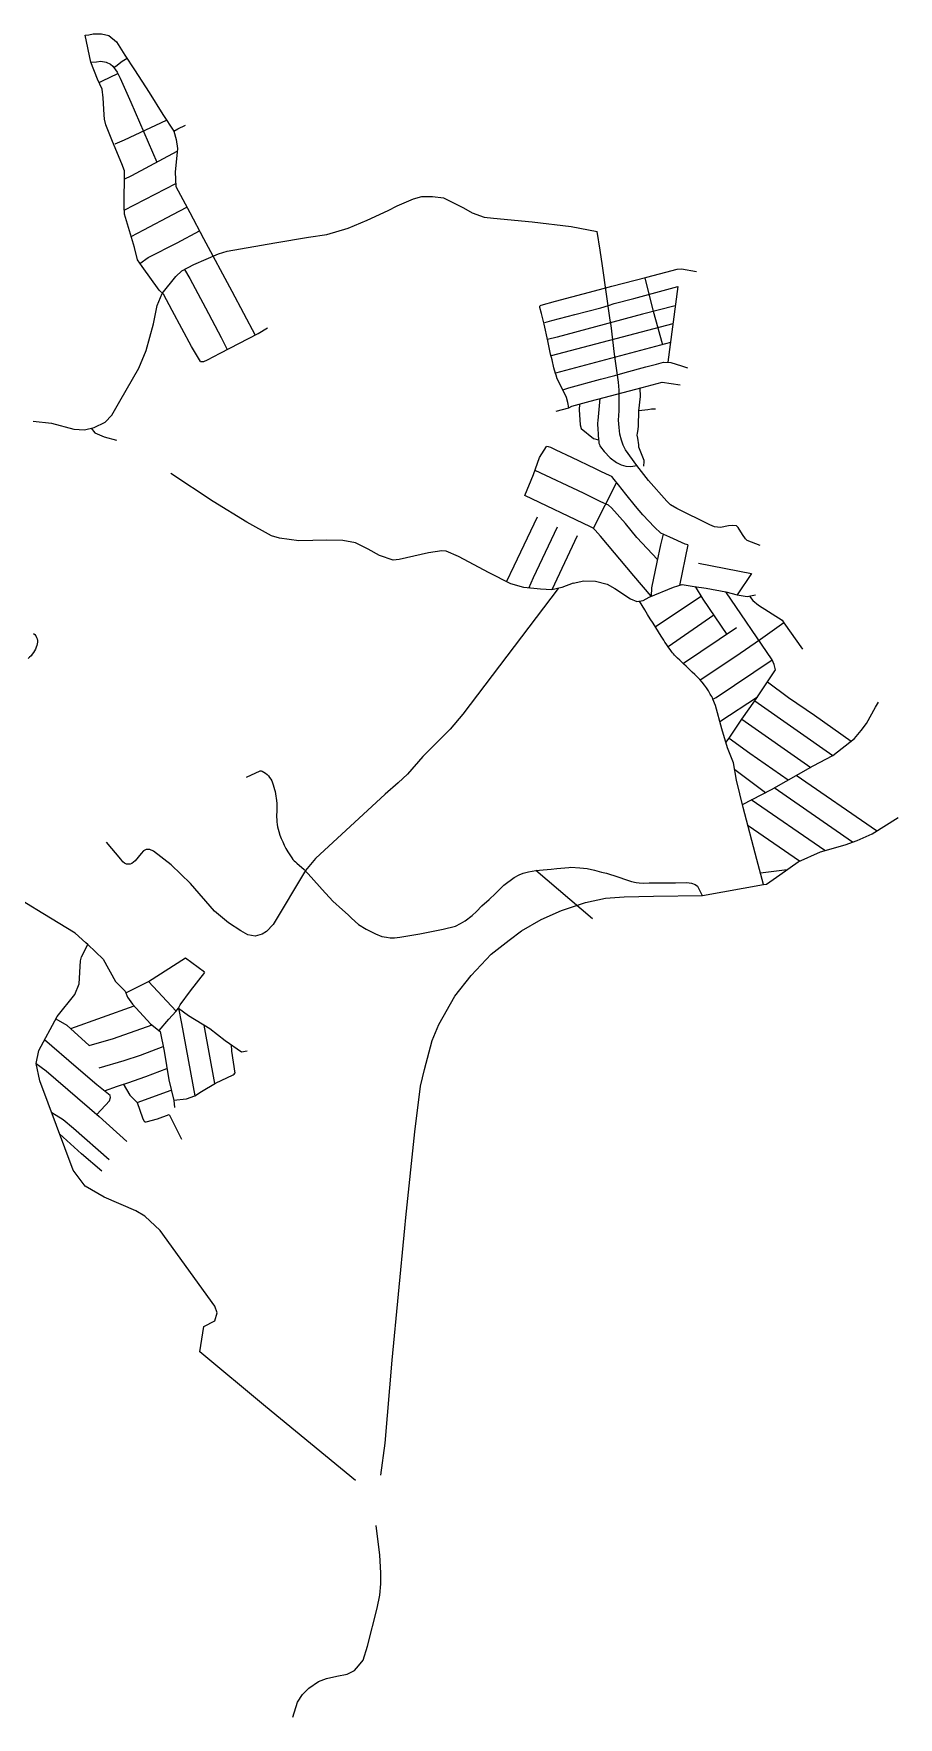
# Model space of a CAD drawing. Header units: metres. Extents: x 332831 to 339454, y 7370889 to 7374587.
# Drawn here: x 337554 to 339454, y 7370889 to 7374587 of the extents above; entities that cross this region are included whole.
import ezdxf

# ---------------------------------------------------------------- set-up
doc = ezdxf.new("R2010")
doc.units = ezdxf.units.M
for name, color, linetype, true_color in [('AVENIDA PÉROLA NEGRA - 09_12_20 - DJI_0030', 3, 'Continuous', 0x00ff00), ('ESTRADA DA CAMA PATENTE - 13_12_20 -  PASTA ETAPA 01 - DJI_0018', 1, 'Continuous', 0xff0000), ('ESTRADA DOS ALVARENGAS - 13_12_20 - PASTA ETAPA 01 - DJI_0022 - DJI_0023 - DJI_0024 - DJI_0025', 100, 'Continuous', 0x00ff3f), ('MCT - AVENIDA DOMINGOS POTOMATI', 5, 'Continuous', 0x0000ff), ('MCT - ESTRADA ASSUMPTA SABATINI ROSSI', 2, 'Continuous', 0xffff00), ('MCT - ESTRADA DOS CASA', 18, 'Continuous', 0x000000), ('MCT - ESTRADA GALVÃO BUENO', 4, 'Continuous', 0x00ffff), ('MCT - ESTRADA LUIZ MARSON', 1, 'Continuous', 0xff0000), ('MCT - RUA DOS IMIGRANTES', 18, 'Continuous', 0x000000), ('MCT - RUA EXPRESSA', 18, 'Continuous', 0x000000), ('MCT - RUA FRENK PERKINS', 6, 'Continuous', 0xff00ff), ('MCT - RUA NOVA PATENTE', 8, 'Continuous', 0x808080), ('MCT - RUA NOVA PETRÓPOLIS', 2, 'Continuous', 0xffff00), ('MCT - RUA THELMA', 18, 'Continuous', 0x000000), ('MCT - TRAVESSA DOM HÉLDER', 18, 'Continuous', 0x000000), ('MCT - VIELA 05', 18, 'Continuous', 0x000000), ('MCT - VIELA 06', 18, 'Continuous', 0x000000), ('MCT - VIELA 09', 18, 'Continuous', 0x000000), ('PASSAGEM AFONSO DE ALBUQUERQUE - 12_12_20 - PASTA ETAPA 02 - DJI_0011', 18, 'Continuous', 0x000000), ('PASSAGEM BENEZINHO - 12_12_20 - PASTA ETAPA 02 - DJI_0002', 18, 'Continuous', 0x000000), ('PASSAGEM SANTOS DIAS DA SILVA - 09_12_20 - DJI_0042', 18, 'Continuous', 0x000000), ('RUA 2 DE JULHO - 12_12_20 - ETAPA 02 - DJI_0026', 4, 'Continuous', 0x00ffff), ('RUA 27 DE AGOSTO -  12_12_20 - PASTA ETAPA 02 - DJI_0004', 18, 'Continuous', 0x000000), ('RUA ALEXANDRITA - 09_12_20 - DJI_0027', 18, 'Continuous', 0x000000), ('RUA ALVARENGA PEIXOTO - 12_12_20 - PASTA ETAPA 02 - DJI_0018', 18, 'Continuous', 0x000000), ('RUA AMAZONITA -09_12_20 - DJI_0018', 18, 'Continuous', 0x000000), ('RUA ANTULIA - 09_12_20 - DJI_0022', 18, 'Continuous', 0x000000), ('RUA BASAMITA - 09_12_20 - DJI_0037', 18, 'Continuous', 0x000000), ('RUA BENEDITO SERAFIM BUENO - 12_12_20 - PASTA ETAPA 01 - DJI_0055', 18, 'Continuous', 0x000000), ('RUA BORTOLITO - 09_12_20 - DJI_0024', 3, 'Continuous', 0x00ff00), ('RUA CRISTALINA - 09_12_20 - DJI_0034', 18, 'Continuous', 0x000000), ('RUA DOS GRAMADOS - 12_12_20 - PASTA ETAPA 02 - DJI_0028', 5, 'Continuous', 0x0000ff), ('RUA EUGÊNIO KUPPER - 12_!2_20  - PASTA ETAPA 02 - DJI_0017', 1, 'Continuous', 0xff0000), ('RUA FIORENTINA - 12_!2_20  - PASTA ETAPA 02 - DJI_0014', 18, 'Continuous', 0x000000), ('RUA FIRENZE - 12_12_20 - PASTA ETAPA 02 - DJI_0013', 18, 'Continuous', 0x000000), ('RUA FREI TITO DE ALENCAR LIMA - 09_12_20 - DJI_0049', 18, 'Continuous', 0x000000), ('RUA GÊNOVA - 12_12_20 - PASTA ETAPA 02 - DJI_0010', 18, 'Continuous', 0x000000), ('RUA HUMBERTO DOTTO - 12_12_20  - PASTA ETAPA 01 - DJI_0053', 18, 'Continuous', 0x000000), ('RUA IÊDA LUIZA DE SOUZA - 09_12_20 - DJI_0043', 18, 'Continuous', 0x000000), ('RUA JASPE - 09_12_20 - DJI_0025', 18, 'Continuous', 0x000000), ('RUA JOSÉ JORGE LOPES - 12_12_20 - PASTA ETAPA 02 - DJI_0024', 2, 'Continuous', 0xffff00), ('RUA JOSÉ OLIVEIRA FILHO - 12_12_20 - PASTA ETAPA 02 - DJI_0025', 3, 'Continuous', 0x00ff00), ('RUA JOÃO BRUNI - 12_12_20 - PASTA ETAPA 01 - DJI_0057', 18, 'Continuous', 0x000000), ('RUA LEONÍLIO PEREIRA DE SOUZA - 13_12_20 - PASTA ETAPA 01 - DJI_0001', 3, 'Continuous', 0x00ff00), ('RUA MALAQUITA - 09_12_20 - DJI_0036', 18, 'Continuous', 0x000000), ('RUA MANOEL NUNES DA SILVA - 12_12_20 - PASTA ETAPA 02 - DJI_0030', 6, 'Continuous', 0xff00ff), ('RUA MARIANA BENVINDA DA COSTA - 12_12_20 - PASTA ETAPA 02 - DJI_0015', 5, 'Continuous', 0x0000ff), ('RUA MILÃO - 12_12_20 - PASTA ETAPA 02 - DJI_0009', 18, 'Continuous', 0x000000), ('RUA MODESTO SALERA - 12_12_20 - PASTA ETAPA 01 - DJI_0054', 18, 'Continuous', 0x000000), ('RUA NEUCI LOPES DE FREITAS - 09_12_20 - DJI_0044', 18, 'Continuous', 0x000000), ('RUA NOEMIA DE ALMEIDA KUPPER - 12_12_20 - PASTA ETAPA 02 - DJI_0016', 2, 'Continuous', 0xffff00), ('RUA NOVA ALIANÇA - 13_12_20 - PASTA ETAPA 01 - DJI_0014 - DJI_0015', 4, 'Continuous', 0x00ffff), ('RUA NOVA ERA - 13_12_20 - PASTA ETAPA 01 - DJI_0013', 1, 'Continuous', 0xff0000), ('RUA NOVA ESPERANÇA (JD. NOVO HORIZONTE) - 10_12_20 - PASTA ETAPA 04 - DJI_0044', 4, 'Continuous', 0x00ffff), ('RUA NOVA SÃO BENTO - 13_12_20 - PASTA ETAPA 01 - DJI_0012', 4, 'Continuous', 0x00ffff), ('RUA NOVA TERRA - 13_12_20 - PASTA ETAPA 01 - DJI_0017', 5, 'Continuous', 0x0000ff), ('RUA NOVA VENTURA - 13_12_20 - PASTA ETAPA 01 - DJI_0011', 6, 'Continuous', 0xff00ff), ('RUA NOVA VIDA - 13_12_20 - PASTA ETAPA 01 - DJI_0008', 5, 'Continuous', 0x0000ff), ('RUA NÁPOLES - 12_12_20 - PASTA ETAPA 02 - DJI_0007', 18, 'Continuous', 0x000000), ('RUA OBSIDIANA - 09_12_20 - DJI_0038', 18, 'Continuous', 0x000000), ('RUA OLHO DE TIGRE - 09_12_20 - DJI_0023', 18, 'Continuous', 0x000000), ('RUA OPALA - 09_12_20 - DJI_0021', 18, 'Continuous', 0x000000), ('RUA OURO BRANCO - 09_12_20 - DJI_0016', 18, 'Continuous', 0x000000), ('RUA PARAGUAÇU - 12_12_20 - PASTA ETAPA 01 - DJI_0051 - DJI_0052', 18, 'Continuous', 0x000000), ('RUA PASQUALE SCARANO - 12_12_20 - PASTA ETAPA 01 - DJI_0056', 18, 'Continuous', 0x000000), ('RUA PORTO FELIZ - 12_12_20 - PASTA ETAPA 02 - DJI_0029', 4, 'Continuous', 0x00ffff), ('RUA PORTO VELHO - 13_12_20 - PASTA ETAPA 01 - DJI_0005', 8, 'Continuous', 0x808080), ('RUA POUSO ALEGRE - 13_12_20 - PASTA ETAPA 01 - DJI_0002', 6, 'Continuous', 0xff00ff), ('RUA PÉROLA - 09_12_20 - DJI_0033', 18, 'Continuous', 0x000000), ('RUA QUARTZO - 09_12_20 - DJI_0017', 18, 'Continuous', 0x000000), ('RUA ROCHEDO -  09_12_20 - DJI_0026', 18, 'Continuous', 0x000000), ('RUA SAMUEL PEREIRA DOS SANTOS - 09_12_20 - DJI_0046', 18, 'Continuous', 0x000000), ('RUA SENADOR FIRMINO - 13_12_20 - PASTA ETAPA 01 - DJI_0004', 1, 'Continuous', 0xff0000), ('RUA SODALITA - 09_12_20 - DJI_0029', 18, 'Continuous', 0x000000), ('RUA TALISMÃ - 09_12_20 - DJI_0035', 18, 'Continuous', 0x000000), ('RUA TURIN - 12_12_20 - PASTA ETAPA 02 - DJI_0008', 18, 'Continuous', 0x000000), ('RUA TURMALINA - 09_12_20 - DJI_0028', 18, 'Continuous', 0x000000), ('RUA UNIÃO DAS VILAS - 09_12_20 - DJI_0047', 18, 'Continuous', 0x000000), ('RUA VICTOR MAIER - 12_12_20 - PASTA ETAPA 02 - DJI_0021', 4, 'Continuous', 0x00ffff), ('RUA WILSON DE SOUZA PINHEIRO - 12_12_20 - PASTA ETAPA 02 - DJI_0003', 18, 'Continuous', 0x000000), ('RUA ÁGUAS MARINHAS - 09_12_20 - DJI_0019', 18, 'Continuous', 0x000000), ('RUA ÍMOLA - 12_12_20 - PASTA ETAPA 02 - DJI_0006', 18, 'Continuous', 0x000000), ('RUA ÔNIX - 09_12_20 - 09_12_20 - DJI_0031', 18, 'Continuous', 0x000000), ('VETORIZAÇÃO RUA', 20, 'Continuous', 0xff3f00)]:
    doc.layers.add(name, color=color, linetype=linetype, true_color=true_color)
for name, color, linetype, lineweight, true_color in [('MCT - VIELA 07', 18, 'Continuous', 13, 0x000000), ('RUA AÇUCENA - 09_12_20 - DJI_0045', 18, 'Continuous', 13, 0x000000), ('RUA CARLOS CÉSAR DE CARVALHO - 09_12_20 - DJI_0048', 18, 'Continuous', 13, 0x000000), ('RUA EDGARD DE SOUZA - 12_12_20 - PASTA ETAPA 01 - DJI_0059', 18, 'Continuous', 13, 0x000000), ('RUA JOSEFINA FELTRIN - 12_12_20 - PASTA ETAPA 01 - DJI_0058', 18, 'Continuous', 13, 0x000000), ('RUA REINALDO TEIXEIRA - 12_12_20 - PASTA ETAPA 02 - DJI_0001', 18, 'Continuous', 13, 0x000000)]:
    doc.layers.add(name, color=color, linetype=linetype, lineweight=lineweight, true_color=true_color)

msp = doc.modelspace()

# ---------------------------------------------------------------- linework, layer by layer
at = {"layer": 'AVENIDA PÉROLA NEGRA - 09_12_20 - DJI_0030', "color": 3, "linetype": 'Continuous', "true_color": 0x00ff00}
msp.add_lwpolyline([(339075.4, 7373030), (339082.7, 7373039.5), (339110.1, 7373081), (339139, 7373121.2), (339144.7, 7373130.1), (339166.4, 7373163.6), (339184.4, 7373189.4), (339181.6, 7373201.5), (339177, 7373211.5), (339074.8, 7373360.6)], dxfattribs=at)
at = {"layer": 'ESTRADA DA CAMA PATENTE - 13_12_20 -  PASTA ETAPA 01 - DJI_0018', "color": 3, "linetype": 'Continuous', "true_color": 0x00ff00}
msp.add_lwpolyline([(338261.6, 7371408.9), (338063.4, 7371571.2), (337919.1, 7371691.2), (337928.3, 7371747), (337952.3, 7371759.5), (337957.1, 7371777.5), (337952.1, 7371791.9), (337831.8, 7371958.4), (337798.4, 7371989.8), (337778.8, 7372001.6), (337709.2, 7372031.5), (337667.3, 7372055.2), (337640.6, 7372090.4), (337567.9, 7372287), (337559.7, 7372325.1), (337565.4, 7372353.4), (337605.4, 7372428.3), (337644.6, 7372476.3), (337654.3, 7372499.6), (337657.1, 7372550.3), (337659, 7372559.1), (337673, 7372586.6), (337668.9, 7372590.1), (337645, 7372610.9), (337574.1, 7372654.4), (337465.7, 7372720)], dxfattribs=at)
at = {"layer": 'ESTRADA DOS ALVARENGAS - 13_12_20 - PASTA ETAPA 01 - DJI_0022 - DJI_0023 - DJI_0024 - DJI_0025', "color": 3, "linetype": 'Continuous', "true_color": 0x00ff00}
for points in [[(337553.1, 7373736.1), (337593.1, 7373731.2), (337642.6, 7373718), (337665.6, 7373717), (337687.3, 7373722), (337711.3, 7373733.9), (337725.7, 7373749.1), (337743.3, 7373779.6), (337784.9, 7373852.3), (337801, 7373891), (337817.1, 7373949.7), (337825.6, 7373989.7), (337836.5, 7374016.1), (337866.9, 7374053.7), (337879.8, 7374065.9), (337906.2, 7374080), (337960.4, 7374103.5), (337979.4, 7374109), (338084.1, 7374127.8), (338158.4, 7374140.3), (338198.6, 7374146), (338245.3, 7374159.7), (338287.3, 7374177.7), (338333.2, 7374198.6), (338352.8, 7374209.1), (338388.7, 7374224.2), (338406.9, 7374229.6), (338430.9, 7374229.2), (338454.7, 7374226.1), (338498.7, 7374204.1), (338517.7, 7374193.8), (338544, 7374184.1), (338564.8, 7374181.8), (338649.6, 7374173.9), (338735.1, 7374163.3), (338792.5, 7374152.4)], [(337680.7, 7373720.4), (337688.6, 7373710.5), (337709.2, 7373701.5), (337736.5, 7373694.3)]]:
    msp.add_lwpolyline(points, dxfattribs=at)
at = {"layer": 'MCT - AVENIDA DOMINGOS POTOMATI', "color": 3, "linetype": 'Continuous', "true_color": 0x00ff00}
msp.add_lwpolyline([(338317.1, 7371420.6), (338326.3, 7371491.1), (338342, 7371673.5), (338369.6, 7371963.1), (338371.8, 7371986.6), (338392.1, 7372174.5), (338404, 7372275.1), (338412.8, 7372311.4), (338429.6, 7372375.7), (338444.7, 7372410.9), (338479.4, 7372473.1), (338515.3, 7372518.1), (338559.7, 7372564.9), (338599.3, 7372596.1), (338626.4, 7372616.2), (338669.3, 7372641), (338713.9, 7372660.7), (338766.5, 7372678.7), (338810.9, 7372688.2), (338851.8, 7372690.7), (338915.9, 7372692.2), (339023.6, 7372694)], dxfattribs=at)
at = {"layer": 'MCT - ESTRADA ASSUMPTA SABATINI ROSSI', "color": 3, "true_color": 0x00ff00}
for p, q in [((338022, 7372954.1), (338051.5, 7372967.4)), ((338132.3, 7372765.2), (338148.7, 7372751.3)), ((338148.7, 7372751.3), (338163.9, 7372734.1)), ((338609.8, 7372733.1), (338621.3, 7372739.2)), ((338621.3, 7372739.2), (338630.1, 7372742.7)), ((338630.1, 7372742.7), (338641.7, 7372746.1)), ((338641.7, 7372746.1), (338657.3, 7372749.1)), ((338657.3, 7372749.1), (338673.4, 7372750.6)), ((338673.4, 7372750.6), (338674.1, 7372750.3)), ((338674.1, 7372750.3), (338691, 7372752.1)), ((338691, 7372752.1), (338704, 7372753.3)), ((338704, 7372753.3), (338730, 7372755.3)), ((338730, 7372755.3), (338734.7, 7372755.9)), ((338734.7, 7372755.9), (338754.5, 7372754.8)), ((338754.5, 7372754.8), (338770.7, 7372752.9)), ((338770.7, 7372752.9), (338786.9, 7372749.5)), ((338786.9, 7372749.5), (338801.6, 7372745.5)), ((338801.6, 7372745.5), (338812.9, 7372742.7)), ((338812.9, 7372742.7), (338837.5, 7372734.9)), ((338163.9, 7372734.1), (338188, 7372707)), ((338188, 7372707), (338211.9, 7372681.8)), ((338568.7, 7372698.6), (338581, 7372710.1)), ((338581, 7372710.1), (338587.5, 7372716.7)), ((338587.5, 7372716.7), (338609.8, 7372733.1)), ((338837.5, 7372734.9), (338856.8, 7372728.2)), ((338856.8, 7372728.2), (338868, 7372724.9)), ((338868, 7372724.9), (338878.4, 7372722.3)), ((338878.4, 7372722.3), (338884.4, 7372721.6)), ((338884.4, 7372721.6), (338893.4, 7372721.1)), ((338893.4, 7372721.1), (338906.4, 7372721.5)), ((338906.4, 7372721.5), (338926.6, 7372721.5)), ((338926.6, 7372721.5), (338945.8, 7372721.4)), ((338945.8, 7372721.4), (338964.9, 7372721.9)), ((338964.9, 7372721.9), (338989.4, 7372722.3)), ((338989.4, 7372722.3), (338999.7, 7372721)), ((338999.7, 7372721), (339007.8, 7372718.3)), ((339007.8, 7372718.3), (339013, 7372714.3)), ((339013, 7372714.3), (339016.4, 7372706.8)), ((339016.4, 7372706.8), (339022.5, 7372695.6)), ((338211.9, 7372681.8), (338232.8, 7372662.4)), ((338232.8, 7372662.4), (338244.9, 7372651.1)), ((338527.2, 7372658.4), (338539.1, 7372671.1)), ((338539.1, 7372671.1), (338555.1, 7372685.2)), ((338555.1, 7372685.2), (338568.7, 7372698.6)), ((339022.5, 7372695.6), (339023.6, 7372694)), ((338244.9, 7372651.1), (338252.9, 7372643.8)), ((338252.9, 7372643.8), (338267.7, 7372629.9)), ((338267.7, 7372629.9), (338284.8, 7372620.3)), ((338454.3, 7372620.2), (338481.1, 7372626.8)), ((338481.1, 7372626.8), (338492.3, 7372632.3)), ((338492.3, 7372632.3), (338502.5, 7372638.4)), ((338502.5, 7372638.4), (338518, 7372649.8)), ((338518, 7372649.8), (338527.2, 7372658.4)), ((338284.8, 7372620.3), (338305.1, 7372609.4)), ((338305.1, 7372609.4), (338319.2, 7372604.1)), ((338319.2, 7372604.1), (338329.6, 7372602.1)), ((338329.6, 7372602.1), (338337.8, 7372601.2)), ((338337.8, 7372601.2), (338347.4, 7372601.1)), ((338347.4, 7372601.1), (338358.6, 7372602.5)), ((338358.6, 7372602.5), (338402.9, 7372609.8)), ((338402.9, 7372609.8), (338431.9, 7372615.5)), ((338431.9, 7372615.5), (338454.3, 7372620.2))]:
    msp.add_line(p, q, dxfattribs=at)
at = {"layer": 'MCT - ESTRADA ASSUMPTA SABATINI ROSSI', "color": 3, "true_color": 0x00ff00, "extrusion": (0, 0, -1)}
for centre, radius, start, end in [((-338053.6, 7372962.3), 5.54, 67.2606, 117.7166), ((-338033.9, 7372924.7), 48.1, 117.7166, 159.5057), ((-337934.9, 7372887.7), 153.7, 159.5057, 174.5325), ((-337934.9, 7372887.7), 153.7, 174.5325, 183.9974)]:
    msp.add_arc(centre, radius, start, end, dxfattribs=at)
at = {"layer": 'MCT - ESTRADA ASSUMPTA SABATINI ROSSI', "color": 3, "true_color": 0x00ff00}
for centre, radius, start, end in [((338208.2, 7372868.6), 120.3, 176.0026, 196.5032), ((338278.1, 7372889.3), 193.1, 196.5032, 215.7898), ((338164.6, 7372807.5), 53.2, 215.7898, 232.6771)]:
    msp.add_arc(centre, radius, start, end, dxfattribs=at)
at = {"layer": 'MCT - ESTRADA DOS CASA', "color": 3, "linetype": 'Continuous', "true_color": 0x00ff00}
msp.add_lwpolyline([(338739.6, 7373379.8), (338763.4, 7373384.8), (338788.4, 7373384.4), (338814.4, 7373378), (338831.5, 7373368.6), (338865.5, 7373345.7), (338879.4, 7373339.4), (338893.6, 7373341.9), (338906.5, 7373349.6), (338960.5, 7373370.9), (338978.9, 7373376.7), (339005.6, 7373372.7), (339031.6, 7373369.3), (339074.8, 7373360.6), (339100.3, 7373354.7), (339122.2, 7373350.8), (339140, 7373354.6)], dxfattribs=at)
at = {"layer": 'MCT - ESTRADA GALVÃO BUENO', "color": 3, "linetype": 'Continuous', "true_color": 0x00ff00}
msp.add_lwpolyline([(338123.9, 7370888.7), (338133.9, 7370921.7), (338144.8, 7370938.7), (338158.5, 7370953), (338180.4, 7370967.2), (338197.5, 7370974.3), (338220.7, 7370978.8), (338243.2, 7370983.7), (338258.9, 7370991.6), (338268, 7371001.8), (338278, 7371014.3), (338287.5, 7371045.3), (338308.9, 7371128.1), (338314.8, 7371157.3), (338316.7, 7371181.7), (338317.1, 7371205.7), (338314.8, 7371244.8), (338306.9, 7371310.3)], dxfattribs=at)
at = {"layer": 'MCT - ESTRADA LUIZ MARSON', "color": 3, "linetype": 'Continuous', "true_color": 0x00ff00}
msp.add_lwpolyline([(338781.8, 7372642.6), (338657.3, 7372749.1)], dxfattribs=at)
at = {"layer": 'MCT - RUA DOS IMIGRANTES', "color": 3, "linetype": 'Continuous', "true_color": 0x00ff00}
msp.add_lwpolyline([(339023.6, 7372694), (339158.1, 7372718)], dxfattribs=at)
at = {"layer": 'MCT - RUA EXPRESSA', "color": 3, "linetype": 'Continuous', "true_color": 0x00ff00}
for p, q in [((339052.6, 7373111.2), (339046.9, 7373125.3)), ((339066.1, 7373060.2), (339052.6, 7373111.2)), ((339079, 7373018.2), (339066.1, 7373060.2)), ((339092.1, 7372985.2), (339079, 7373018.2)), ((339098.6, 7372947.4), (339092.1, 7372985.2)), ((339113.3, 7372887.5), (339098.6, 7372947.4)), ((339143.4, 7372773.2), (339113.3, 7372887.5)), ((339158.1, 7372718), (339143.4, 7372773.2))]:
    msp.add_line(p, q, dxfattribs=at)
at = {"layer": 'MCT - RUA EXPRESSA', "color": 3, "linetype": 'Continuous', "true_color": 0x00ff00, "extrusion": (0, 0, -1)}
for centre, radius, start, end in [((-349449.4, 7379754.1), 12358.3, 328.31677, 328.73664), ((-340491.5, 7374310.1), 1877.5, 324.8803, 326.1126), ((-339031.2, 7373282.3), 91.7, 316.6297, 325.2514)]:
    msp.add_arc(centre, radius, start, end, dxfattribs=at)
at = {"layer": 'MCT - RUA EXPRESSA', "color": 3, "linetype": 'Continuous', "true_color": 0x00ff00}
for centre, radius, start, end in [((338471.2, 7372668.1), 739.7, 44.2399, 48.1749), ((338900, 7373059.5), 160.5, 28.6424, 50.9437), ((338961.8, 7373086.8), 93.4, 24.3675, 32.1202)]:
    msp.add_arc(centre, radius, start, end, dxfattribs=at)
at = {"layer": 'MCT - RUA FRENK PERKINS', "color": 3, "true_color": 0x00ff00}
msp.add_lwpolyline([(338706.4, 7373368.4), (338497.3, 7373092.3), (338469.1, 7373059.5), (338443.4, 7373033.5), (338409.3, 7372998.9), (338375.6, 7372960.2), (338355.3, 7372941.4), (338326.2, 7372916.5), (338173.8, 7372775.4), (338151.2, 7372748.5), (338080.3, 7372630), (338065.8, 7372614.6), (338056.2, 7372608.7), (338041, 7372604.9), (338024.9, 7372607.7), (338009.6, 7372616.3), (337982, 7372633.6), (337951.4, 7372659.7), (337898.4, 7372720.2), (337856.4, 7372761), (337817.6, 7372791.1), (337809.4, 7372795.1), (337801.7, 7372795.2), (337795.8, 7372791.9), (337790.6, 7372786.4), (337776.9, 7372770.3), (337769.8, 7372764.3), (337766.3, 7372762.9), (337758.1, 7372762.8), (337754, 7372764.7), (337750.3, 7372767.8), (337746, 7372773.6), (337714.2, 7372811.4)], dxfattribs=at)
at = {"layer": 'MCT - RUA NOVA PATENTE', "color": 3, "linetype": 'Continuous', "true_color": 0x00ff00}
msp.add_lwpolyline([(337673, 7372586.6), (337706.6, 7372553.8), (337733.8, 7372504.8), (337754.9, 7372483.8), (337760.1, 7372470.7), (337771.4, 7372454.9), (337811.2, 7372412.1), (337832.2, 7372395.2), (337840.7, 7372352.3), (337851.2, 7372288.9), (337862, 7372243.3), (337863.7, 7372228.1)], dxfattribs=at)
at = {"layer": 'MCT - RUA NOVA PETRÓPOLIS', "color": 3, "linetype": 'Continuous', "true_color": 0x00ff00}
msp.add_lwpolyline([(337872.4, 7372446.1), (337878.8, 7372412.4), (337908, 7372253.9)], dxfattribs=at)
at = {"layer": 'MCT - RUA THELMA', "color": 11, "linetype": 'Continuous', "true_color": 0xff7f7f}
msp.add_lwpolyline([(337862, 7374372.9), (337871, 7374378.2), (337887.7, 7374386.4)], dxfattribs=at)
at = {"layer": 'MCT - TRAVESSA DOM HÉLDER', "color": 3, "linetype": 'Continuous', "true_color": 0x00ff00}
msp.add_lwpolyline([(338883.7, 7373759.4), (338897, 7373760.4), (338903.7, 7373761.8), (338912, 7373763), (338920.8, 7373763.2)], dxfattribs=at)
at = {"layer": 'MCT - VIELA 05', "color": 11, "linetype": 'Continuous', "true_color": 0xff7f7f}
msp.add_lwpolyline([(337733, 7374345), (337753.5, 7374354), (337846.1, 7374396.9)], dxfattribs=at)
at = {"layer": 'MCT - VIELA 06', "color": 11, "linetype": 'Continuous', "true_color": 0xff7f7f}
msp.add_lwpolyline([(337759.5, 7374532.7), (337748.8, 7374526.1), (337734.5, 7374514.9), (337730.8, 7374512.4)], dxfattribs=at)
at = {"layer": 'MCT - VIELA 07', "color": 11, "linetype": 'Continuous', "true_color": 0xff7f7f}
msp.add_lwpolyline([(337697.7, 7374479.8), (337705.1, 7374483.3), (337739.1, 7374499.3)], dxfattribs=at)
at = {"layer": 'MCT - VIELA 09', "color": 3, "linetype": 'Continuous', "true_color": 0x00ff00}
msp.add_lwpolyline([(338896.8, 7374051), (338906.3, 7374014.5), (338915.8, 7373977.2), (338926, 7373940.8), (338935.8, 7373903.7)], dxfattribs=at)
at = {"layer": 'PASSAGEM AFONSO DE ALBUQUERQUE - 12_12_20 - PASTA ETAPA 02 - DJI_0011', "color": 3, "linetype": 'Continuous', "true_color": 0x00ff00}
msp.add_lwpolyline([(339015.3, 7373424.2), (339131.8, 7373400.9)], dxfattribs=at)
at = {"layer": 'PASSAGEM BENEZINHO - 12_12_20 - PASTA ETAPA 02 - DJI_0002', "color": 3, "linetype": 'Continuous', "true_color": 0x00ff00}
msp.add_lwpolyline([(338753.7, 7373773.5), (338753.1, 7373761), (338754.8, 7373728), (338756.9, 7373719.7), (338784.4, 7373697.5), (338795.7, 7373694.6)], dxfattribs=at)
at = {"layer": 'PASSAGEM SANTOS DIAS DA SILVA - 09_12_20 - DJI_0042', "color": 3, "linetype": 'Continuous', "true_color": 0x00ff00}
msp.add_lwpolyline([(338840.8, 7373796.7), (338840.9, 7373804.2), (338839.1, 7373821.3), (338830.3, 7373882.9), (338823.2, 7373946.1), (338821, 7373958), (338804.4, 7374076.9), (338799.2, 7374111.4), (338792.5, 7374152.4)], dxfattribs=at)
at = {"layer": 'RUA 2 DE JULHO - 12_12_20 - ETAPA 02 - DJI_0026', "color": 3, "linetype": 'Continuous', "true_color": 0x00ff00}
msp.add_lwpolyline([(337559.8, 7372324.7), (337581.6, 7372309), (337697.7, 7372208.8), (337759.2, 7372153.6)], dxfattribs=at)
at = {"layer": 'RUA 27 DE AGOSTO -  12_12_20 - PASTA ETAPA 02 - DJI_0004', "color": 3, "linetype": 'Continuous', "true_color": 0x00ff00}
msp.add_lwpolyline([(338886.3, 7373808.5), (338886.6, 7373789.8), (338883.6, 7373758.7), (338882.2, 7373725.7), (338881.8, 7373717.7), (338880.3, 7373709.3), (338879.9, 7373705.1), (338880.7, 7373698.4), (338883.2, 7373683.6), (338883.5, 7373679.3), (338890.8, 7373660.9), (338894.8, 7373649.9), (338895.1, 7373647.1), (338894.2, 7373637.3)], dxfattribs=at)
at = {"layer": 'RUA ALEXANDRITA - 09_12_20 - DJI_0027', "color": 3, "linetype": 'Continuous', "true_color": 0x00ff00}
msp.add_lwpolyline([(339110.1, 7373081), (339261.6, 7372975.4)], dxfattribs=at)
at = {"layer": 'RUA ALVARENGA PEIXOTO - 12_12_20 - PASTA ETAPA 02 - DJI_0018', "color": 3, "linetype": 'Continuous', "true_color": 0x00ff00}
msp.add_lwpolyline([(339150.7, 7373462.6), (339122.4, 7373473.8), (339118.2, 7373477.2), (339111.7, 7373486.9), (339101.9, 7373502.4), (339098.3, 7373505.7), (339090.8, 7373506.9), (339081.1, 7373505.9), (339063.7, 7373502.1), (339050.5, 7373503.9), (339040.2, 7373508.2), (338967.3, 7373544.1), (338953.9, 7373551.7), (338945.3, 7373560.2), (338905.5, 7373605.5), (338879.6, 7373638.3), (338855, 7373672.9), (338849.9, 7373683.4), (338845.6, 7373694.3), (338841.9, 7373707.6), (338840.8, 7373721.8), (338839.6, 7373738.4), (338840.4, 7373758.2), (338840.8, 7373796.7)], dxfattribs=at)
at = {"layer": 'RUA AMAZONITA -09_12_20 - DJI_0018', "color": 3, "linetype": 'Continuous', "true_color": 0x00ff00}
msp.add_lwpolyline([(339292.4, 7372792.5), (339131.1, 7372903.7)], dxfattribs=at)
at = {"layer": 'RUA ANTULIA - 09_12_20 - DJI_0022', "color": 3, "linetype": 'Continuous', "true_color": 0x00ff00}
msp.add_lwpolyline([(339310, 7373001.3), (339358.2, 7373038.5), (339372.7, 7373056.2), (339384.4, 7373071.6), (339404.1, 7373107.6), (339410.5, 7373118.7)], dxfattribs=at)
at = {"layer": 'RUA AÇUCENA - 09_12_20 - DJI_0045', "color": 3, "linetype": 'Continuous', "true_color": 0x00ff00}
msp.add_lwpolyline([(338964, 7373989.5), (338891.8, 7373971.1), (338704.6, 7373920.7), (338683.6, 7373915.1)], dxfattribs=at)
at = {"layer": 'RUA BASAMITA - 09_12_20 - DJI_0037', "color": 3, "linetype": 'Continuous', "true_color": 0x00ff00}
msp.add_lwpolyline([(339048.7, 7373309.4), (338948.5, 7373240.5)], dxfattribs=at)
at = {"layer": 'RUA BENEDITO SERAFIM BUENO - 12_12_20 - PASTA ETAPA 01 - DJI_0055', "color": 11, "linetype": 'Continuous', "true_color": 0xff7f7f}
msp.add_lwpolyline([(337679.6, 7374524.2), (337692.3, 7374525.5), (337701.9, 7374526.5), (337713.4, 7374524.8), (337723, 7374520.3), (337728.4, 7374515.8), (337737.5, 7374502.4), (337744.3, 7374489.1), (337767.6, 7374436.3), (337824.5, 7374304.9)], dxfattribs=at)
at = {"layer": 'RUA BORTOLITO - 09_12_20 - DJI_0024', "color": 3, "linetype": 'Continuous', "true_color": 0x00ff00}
msp.add_lwpolyline([(339151.2, 7372744), (339210.1, 7372751.1)], dxfattribs=at)
at = {"layer": 'RUA CARLOS CÉSAR DE CARVALHO - 09_12_20 - DJI_0048', "color": 3, "linetype": 'Continuous', "true_color": 0x00ff00}
msp.add_lwpolyline([(338716.9, 7373804.9), (338730.1, 7373809.1), (338799.6, 7373828.4), (338831.2, 7373836), (338853.8, 7373842.8), (338899.1, 7373855), (338922.5, 7373861.2), (338938.1, 7373865.6), (338954.1, 7373864.8), (338977.8, 7373857.1), (338990.6, 7373852.8)], dxfattribs=at)
at = {"layer": 'RUA CRISTALINA - 09_12_20 - DJI_0034', "color": 3, "linetype": 'Continuous', "true_color": 0x00ff00}
msp.add_lwpolyline([(339202.8, 7373292.5), (339151, 7373256.6), (339127.9, 7373240.5), (339096.8, 7373219.1), (339019, 7373167.2)], dxfattribs=at)
at = {"layer": 'RUA DOS GRAMADOS - 12_12_20 - PASTA ETAPA 02 - DJI_0028', "color": 3, "linetype": 'Continuous', "true_color": 0x00ff00}
msp.add_lwpolyline([(337692.6, 7372213.2), (337720.6, 7372242.6), (337722.8, 7372250.1), (337722.1, 7372254.9), (337718.7, 7372257.6), (337692.7, 7372278), (337647.6, 7372316.8), (337578, 7372377)], dxfattribs=at)
at = {"layer": 'RUA EDGARD DE SOUZA - 12_12_20 - PASTA ETAPA 01 - DJI_0059', "color": 11, "linetype": 'Continuous', "true_color": 0xff7f7f}
msp.add_lwpolyline([(337787.7, 7374082.5), (337806.1, 7374095.1), (337869.4, 7374127.9), (337918.3, 7374153.9)], dxfattribs=at)
at = {"layer": 'RUA EUGÊNIO KUPPER - 12_!2_20  - PASTA ETAPA 02 - DJI_0017', "color": 3, "linetype": 'Continuous', "true_color": 0x00ff00}
msp.add_lwpolyline([(338593.4, 7373383.1), (338609.9, 7373417.8), (338661.4, 7373525.8)], dxfattribs=at)
at = {"layer": 'RUA FIORENTINA - 12_!2_20  - PASTA ETAPA 02 - DJI_0014', "color": 3, "linetype": 'Continuous', "true_color": 0x00ff00}
msp.add_lwpolyline([(338633.7, 7373572.7), (338652.8, 7373618.5), (338665.4, 7373656), (338681.1, 7373680.2)], dxfattribs=at)
at = {"layer": 'RUA FIRENZE - 12_12_20 - PASTA ETAPA 02 - DJI_0013', "color": 3, "linetype": 'Continuous', "true_color": 0x00ff00}
msp.add_lwpolyline([(338834.9, 7373601.2), (338783.8, 7373500.4)], dxfattribs=at)
at = {"layer": 'RUA FREI TITO DE ALENCAR LIMA - 09_12_20 - DJI_0049', "color": 3, "linetype": 'Continuous', "true_color": 0x00ff00}
msp.add_lwpolyline([(338702.4, 7373757.8), (338730.1, 7373765.2), (338736.9, 7373769), (338776.7, 7373779.7), (338821.5, 7373791.7), (338891.6, 7373809.9), (338935.6, 7373821.6), (338974.6, 7373816)], dxfattribs=at)
at = {"layer": 'RUA GÊNOVA - 12_12_20 - PASTA ETAPA 02 - DJI_0010', "color": 3, "linetype": 'Continuous', "true_color": 0x00ff00}
msp.add_lwpolyline([(338991.4, 7373463.9), (338973, 7373374.8)], dxfattribs=at)
at = {"layer": 'RUA HUMBERTO DOTTO - 12_12_20  - PASTA ETAPA 01 - DJI_0053', "color": 3, "linetype": 'Continuous', "true_color": 0x00ff00}
msp.add_lwpolyline([(337920.7, 7373867), (337927.9, 7373867.2), (337936, 7373870.8), (337964, 7373885.4), (338047.8, 7373928.7), (338067.8, 7373940.9)], dxfattribs=at)
at = {"layer": 'RUA IÊDA LUIZA DE SOUZA - 09_12_20 - DJI_0043', "color": 3, "linetype": 'Continuous', "true_color": 0x00ff00}
for p, q in [((338943.2, 7374063.1), (338968.5, 7374069.4)), ((338968.5, 7374069.4), (338977.8, 7374070.3)), ((338977.8, 7374070.3), (339010.8, 7374064.4)), ((338797.7, 7374025.1), (338825, 7374032.1)), ((338825, 7374032.1), (338901.2, 7374052.2)), ((338901.2, 7374052.2), (338943.2, 7374063.1)), ((338669.4, 7373990.5), (338700.9, 7373999.2)), ((338700.9, 7373999.2), (338797.7, 7374025.1)), ((338669.9, 7373972), (338666.4, 7373985.2)), ((338676, 7373949.1), (338669.9, 7373972)), ((338684.2, 7373912.2), (338676, 7373949.1)), ((338690, 7373882.8), (338684.2, 7373912.2)), ((338693.7, 7373870.4), (338690, 7373882.8)), ((338697.1, 7373852.9), (338693.7, 7373870.4)), ((338700.8, 7373840.3), (338697.1, 7373852.9)), ((338702.2, 7373836.6), (338700.8, 7373840.3)), ((338704.8, 7373829.1), (338702.2, 7373836.6)), ((338720.7, 7373797.3), (338704.8, 7373829.1)), ((338724.8, 7373788), (338720.7, 7373797.3)), ((338727.8, 7373776.6), (338724.8, 7373788)), ((338730.2, 7373765.3), (338727.8, 7373776.6))]:
    msp.add_line(p, q, dxfattribs=at)
at = {"layer": 'RUA IÊDA LUIZA DE SOUZA - 09_12_20 - DJI_0043', "color": 3, "linetype": 'Continuous', "true_color": 0x00ff00, "extrusion": (0, 0, -1)}
msp.add_arc((-338670.4, 7373986.5), 4.13, 341.39, 75.8167, dxfattribs=at)
at = {"layer": 'RUA JASPE - 09_12_20 - DJI_0025', "color": 3, "linetype": 'Continuous', "true_color": 0x00ff00}
msp.add_lwpolyline([(339094.6, 7372970.7), (339162.4, 7372920.1)], dxfattribs=at)
at = {"layer": 'RUA JOSEFINA FELTRIN - 12_12_20 - PASTA ETAPA 01 - DJI_0058', "color": 11, "linetype": 'Continuous', "true_color": 0xff7f7f}
msp.add_lwpolyline([(337768.3, 7374141.4), (337796.3, 7374156), (337860, 7374189.6), (337890.9, 7374205.9)], dxfattribs=at)
at = {"layer": 'RUA JOSÉ JORGE LOPES - 12_12_20 - PASTA ETAPA 02 - DJI_0024', "color": 3, "linetype": 'Continuous', "true_color": 0x00ff00}
msp.add_lwpolyline([(337703.9, 7372088.2), (337658.9, 7372126.8), (337611, 7372170.6)], dxfattribs=at)
at = {"layer": 'RUA JOSÉ OLIVEIRA FILHO - 12_12_20 - PASTA ETAPA 02 - DJI_0025', "color": 3, "linetype": 'Continuous', "true_color": 0x00ff00}
msp.add_lwpolyline([(337593.8, 7372217.1), (337619.3, 7372201.8), (337641.6, 7372182.8), (337720.3, 7372113.8)], dxfattribs=at)
at = {"layer": 'RUA JOÃO BRUNI - 12_12_20 - PASTA ETAPA 01 - DJI_0057', "color": 11, "linetype": 'Continuous', "true_color": 0xff7f7f}
msp.add_line((337753.2, 7374199.6), (337866.4, 7374258), dxfattribs=at)
at = {"layer": 'RUA LEONÍLIO PEREIRA DE SOUZA - 13_12_20 - PASTA ETAPA 01 - DJI_0001', "color": 3, "linetype": 'Continuous', "true_color": 0x00ff00}
msp.add_lwpolyline([(337698.4, 7372315.7), (337753.1, 7372331.2), (337788.8, 7372343.5), (337838.8, 7372362.2)], dxfattribs=at)
at = {"layer": 'RUA MALAQUITA - 09_12_20 - DJI_0036', "color": 3, "linetype": 'Continuous', "true_color": 0x00ff00}
msp.add_lwpolyline([(339007.8, 7373372.4), (339024.7, 7373345), (339077, 7373267.4)], dxfattribs=at)
at = {"layer": 'RUA MANOEL NUNES DA SILVA - 12_12_20 - PASTA ETAPA 02 - DJI_0030', "color": 3, "linetype": 'Continuous', "true_color": 0x00ff00}
msp.add_lwpolyline([(337635.7, 7372401.5), (337774.8, 7372451.2)], dxfattribs=at)
at = {"layer": 'RUA MARIANA BENVINDA DA COSTA - 12_12_20 - PASTA ETAPA 02 - DJI_0015', "color": 3, "linetype": 'Continuous', "true_color": 0x00ff00}
msp.add_lwpolyline([(338748.5, 7373483.8), (338692.8, 7373365.3)], dxfattribs=at)
at = {"layer": 'RUA MILÃO - 12_12_20 - PASTA ETAPA 02 - DJI_0009', "color": 3, "linetype": 'Continuous', "true_color": 0x00ff00}
msp.add_lwpolyline([(338937.2, 7373487.8), (338931.3, 7373463.9), (338923.7, 7373426.4), (338911.8, 7373370.1), (338911.1, 7373351.5)], dxfattribs=at)
at = {"layer": 'RUA MODESTO SALERA - 12_12_20 - PASTA ETAPA 01 - DJI_0054', "color": 3, "linetype": 'Continuous', "true_color": 0x00ff00}
msp.add_lwpolyline([(337920.7, 7373867), (337901.2, 7373900.2), (337858.8, 7373979.1), (337839.4, 7374014.6), (337829.9, 7374023.7), (337792.9, 7374075.4), (337782.3, 7374090), (337775.4, 7374117.5), (337753.7, 7374190.6), (337752.8, 7374207.2), (337753.4, 7374285.5), (337748, 7374301.2), (337727.7, 7374350.4), (337712.7, 7374386.7), (337710.1, 7374398.9), (337709.1, 7374408.8), (337707.1, 7374446), (337704.7, 7374464.8), (337694.3, 7374487.1), (337679.6, 7374524.2), (337667, 7374583.6)], dxfattribs=at)
at = {"layer": 'RUA NEUCI LOPES DE FREITAS - 09_12_20 - DJI_0044', "color": 3, "linetype": 'Continuous', "true_color": 0x00ff00}
msp.add_lwpolyline([(338677.6, 7373952.7), (338692.8, 7373956.7), (338709.8, 7373961.3), (338743.7, 7373970.3), (338800.2, 7373985.1), (338817.6, 7373989.6), (338830, 7373994), (338872.8, 7374005.5), (338969.4, 7374031.5)], dxfattribs=at)
at = {"layer": 'RUA NOEMIA DE ALMEIDA KUPPER - 12_12_20 - PASTA ETAPA 02 - DJI_0016', "color": 3, "linetype": 'Continuous', "true_color": 0x00ff00}
msp.add_lwpolyline([(338642.3, 7373369.1), (338652.2, 7373392.3), (338705.3, 7373504)], dxfattribs=at)
at = {"layer": 'RUA NOVA ALIANÇA - 13_12_20 - PASTA ETAPA 01 - DJI_0014 - DJI_0015', "color": 3, "linetype": 'Continuous', "true_color": 0x00ff00}
msp.add_lwpolyline([(337829.8, 7372397.2), (337851.5, 7372422.5), (337866.4, 7372438.9), (337872.4, 7372446.1), (337876.1, 7372454), (337898.6, 7372484.5), (337930.2, 7372524.9)], dxfattribs=at)
at = {"layer": 'RUA NOVA ERA - 13_12_20 - PASTA ETAPA 01 - DJI_0013', "color": 3, "linetype": 'Continuous', "true_color": 0x00ff00}
msp.add_lwpolyline([(337756.5, 7372479.9), (337806.5, 7372505.3), (337888.1, 7372557.3), (337929.5, 7372526.4)], dxfattribs=at)
at = {"layer": 'RUA NOVA ESPERANÇA (JD. NOVO HORIZONTE) - 10_12_20 - PASTA ETAPA 04 - DJI_0044', "color": 3, "linetype": 'Continuous', "true_color": 0x00ff00}
msp.add_lwpolyline([(337987.9, 7372366.5), (337988.5, 7372351.8), (337996.2, 7372303.9)], dxfattribs=at)
at = {"layer": 'RUA NOVA SÃO BENTO - 13_12_20 - PASTA ETAPA 01 - DJI_0012', "color": 3, "linetype": 'Continuous', "true_color": 0x00ff00}
msp.add_lwpolyline([(337861.7, 7372244.5), (337890.1, 7372247.6), (337908, 7372253.9), (337922.7, 7372263.1), (337953.9, 7372282), (337992.6, 7372299.8), (337994.7, 7372301.6), (337996.2, 7372303.9)], dxfattribs=at)
at = {"layer": 'RUA NOVA TERRA - 13_12_20 - PASTA ETAPA 01 - DJI_0017', "color": 3, "linetype": 'Continuous', "true_color": 0x00ff00}
msp.add_lwpolyline([(337806.5, 7372505.3), (337867.2, 7372439.8)], dxfattribs=at)
at = {"layer": 'RUA NOVA VENTURA - 13_12_20 - PASTA ETAPA 01 - DJI_0011', "color": 3, "linetype": 'Continuous', "true_color": 0x00ff00}
msp.add_lwpolyline([(337872.4, 7372446.1), (337894.5, 7372430.2), (337941, 7372402.1), (337974.8, 7372375.6), (338011.1, 7372350.4), (338023.5, 7372352.8)], dxfattribs=at)
at = {"layer": 'RUA NOVA VIDA - 13_12_20 - PASTA ETAPA 01 - DJI_0008', "color": 3, "linetype": 'Continuous', "true_color": 0x00ff00}
msp.add_lwpolyline([(337952.6, 7372281.2), (337929.1, 7372409.3)], dxfattribs=at)
at = {"layer": 'RUA NÁPOLES - 12_12_20 - PASTA ETAPA 02 - DJI_0007', "color": 3, "linetype": 'Continuous', "true_color": 0x00ff00}
msp.add_lwpolyline([(338924.8, 7373432), (338879.6, 7373480.4), (338854.6, 7373511.2), (338824.1, 7373545.4), (338817, 7373551), (338800.4, 7373558.9), (338762.6, 7373577.4), (338655.9, 7373627.6)], dxfattribs=at)
at = {"layer": 'RUA OBSIDIANA - 09_12_20 - DJI_0038', "color": 3, "linetype": 'Continuous', "true_color": 0x00ff00}
msp.add_lwpolyline([(339021.3, 7373350.6), (338920.3, 7373283.8)], dxfattribs=at)
at = {"layer": 'RUA OLHO DE TIGRE - 09_12_20 - DJI_0023', "color": 3, "linetype": 'Continuous', "true_color": 0x00ff00}
msp.add_lwpolyline([(339111.8, 7372893.7), (339175.3, 7372926.8), (339267.3, 7372978.6), (339310, 7373001.3)], dxfattribs=at)
at = {"layer": 'RUA OPALA - 09_12_20 - DJI_0021', "color": 3, "linetype": 'Continuous', "true_color": 0x00ff00}
msp.add_lwpolyline([(339158.1, 7372718), (339164.2, 7372719), (339193.5, 7372739.3), (339234.2, 7372768), (339283.3, 7372789.9), (339337.2, 7372805.2), (339363.8, 7372814.6), (339396.6, 7372829.4), (339454.2, 7372865.4)], dxfattribs=at)
at = {"layer": 'RUA OURO BRANCO - 09_12_20 - DJI_0016', "color": 3, "linetype": 'Continuous', "true_color": 0x00ff00}
msp.add_lwpolyline([(339406.6, 7372835.6), (339229.6, 7372957.4)], dxfattribs=at)
at = {"layer": 'RUA PARAGUAÇU - 12_12_20 - PASTA ETAPA 01 - DJI_0051 - DJI_0052', "color": 11, "linetype": 'Continuous', "true_color": 0xff7f7f}
msp.add_lwpolyline([(337667, 7374583.6), (337675.5, 7374584.8), (337684.9, 7374586.5), (337703.3, 7374587), (337719.3, 7374582.7), (337735.8, 7374568.8), (337754.7, 7374540.1), (337776, 7374507.3), (337807.8, 7374457.5), (337837.8, 7374409.3), (337862, 7374372.9), (337867.5, 7374354.8), (337870.2, 7374334.8), (337865.1, 7374282.8), (337866.7, 7374251.3), (337897.2, 7374194.1), (337927.3, 7374136.8), (337989.3, 7374021.5), (338040.9, 7373925.1)], dxfattribs=at)
at = {"layer": 'RUA PASQUALE SCARANO - 12_12_20 - PASTA ETAPA 01 - DJI_0056', "color": 11, "linetype": 'Continuous', "true_color": 0xff7f7f}
msp.add_lwpolyline([(337753.2, 7374267.1), (337769.9, 7374275.8), (337869.7, 7374329)], dxfattribs=at)
at = {"layer": 'RUA PASQUALE SCARANO - 12_12_20 - PASTA ETAPA 01 - DJI_0056', "color": 3, "linetype": 'Continuous', "true_color": 0x00ff00}
for points in [[(338969.4, 7374031.5), (338947.8, 7373865.1)], [(338739.6, 7373379.8), (338714.8, 7373370.2), (338692.6, 7373365.3), (338668.1, 7373366.5), (338631.6, 7373370.2), (338602.4, 7373378.5), (338555.2, 7373402.5), (338487.4, 7373438.8), (338460.7, 7373450.1), (338450.8, 7373450.8), (338421.7, 7373446.7), (338357, 7373432.2), (338344.2, 7373430.5), (338314.3, 7373441.1), (338289, 7373454.8), (338261.3, 7373468.4), (338233.7, 7373473.5), (338198.1, 7373474.5), (338136.9, 7373472.8), (338094, 7373478.8), (338076.5, 7373484.3), (338022.4, 7373514.1), (337948.5, 7373559.2), (337855.9, 7373620.8)], [(339131.8, 7373400.9), (339100.3, 7373354.7)]]:
    msp.add_lwpolyline(points, dxfattribs=at)
at = {"layer": 'RUA PORTO FELIZ - 12_12_20 - PASTA ETAPA 02 - DJI_0029', "color": 3, "linetype": 'Continuous', "true_color": 0x00ff00}
msp.add_lwpolyline([(337602.6, 7372423.1), (337627.3, 7372409.2), (337676.3, 7372364.1), (337729.7, 7372380), (337814.2, 7372409.7)], dxfattribs=at)
at = {"layer": 'RUA PORTO VELHO - 13_12_20 - PASTA ETAPA 01 - DJI_0005', "color": 3, "linetype": 'Continuous', "true_color": 0x00ff00}
msp.add_lwpolyline([(337751.1, 7372280.2), (337765.8, 7372255.3), (337781.9, 7372239.5), (337793.2, 7372205.8), (337796.4, 7372199.3), (337798.6, 7372197), (337801, 7372197.1), (337826.6, 7372203.6), (337852, 7372212.6), (337878.8, 7372159)], dxfattribs=at)
at = {"layer": 'RUA POUSO ALEGRE - 13_12_20 - PASTA ETAPA 01 - DJI_0002', "color": 3, "linetype": 'Continuous', "true_color": 0x00ff00}
msp.add_lwpolyline([(337709.6, 7372264.7), (337738, 7372275.4), (337761.4, 7372282.3), (337800.3, 7372296.1), (337847.1, 7372314)], dxfattribs=at)
at = {"layer": 'RUA PÉROLA - 09_12_20 - DJI_0033', "color": 3, "linetype": 'Continuous', "true_color": 0x00ff00}
msp.add_lwpolyline([(339046.9, 7373125.3), (339054, 7373128.8), (339177, 7373211.5)], dxfattribs=at)
at = {"layer": 'RUA QUARTZO - 09_12_20 - DJI_0017', "color": 3, "linetype": 'Continuous', "true_color": 0x00ff00}
msp.add_lwpolyline([(339353.3, 7372810.9), (339181.5, 7372930.3)], dxfattribs=at)
at = {"layer": 'RUA REINALDO TEIXEIRA - 12_12_20 - PASTA ETAPA 02 - DJI_0001', "color": 3, "linetype": 'Continuous', "true_color": 0x00ff00}
msp.add_lwpolyline([(337885.3, 7374068.8), (337897.4, 7374049.3), (337914.8, 7374016.5), (337931.5, 7373984.9), (337966.4, 7373919.3), (337979.6, 7373893.5)], dxfattribs=at)
at = {"layer": 'RUA ROCHEDO -  09_12_20 - DJI_0026', "color": 3, "linetype": 'Continuous', "true_color": 0x00ff00}
msp.add_lwpolyline([(339082.5, 7373039.6), (339128.2, 7373006.6), (339212.4, 7372947.7)], dxfattribs=at)
at = {"layer": 'RUA SAMUEL PEREIRA DOS SANTOS - 09_12_20 - DJI_0046', "color": 3, "linetype": 'Continuous', "true_color": 0x00ff00}
msp.add_lwpolyline([(338958.8, 7373949.3), (338691.1, 7373879)], dxfattribs=at)
at = {"layer": 'RUA SENADOR FIRMINO - 13_12_20 - PASTA ETAPA 01 - DJI_0004', "color": 3, "linetype": 'Continuous', "true_color": 0x00ff00}
msp.add_lwpolyline([(337781.9, 7372239.5), (337856.6, 7372266.3)], dxfattribs=at)
at = {"layer": 'RUA SODALITA - 09_12_20 - DJI_0029', "color": 3, "linetype": 'Continuous', "true_color": 0x00ff00}
msp.add_lwpolyline([(339166.4, 7373163.6), (339213, 7373129.2), (339270.1, 7373089.7), (339350.9, 7373032.9)], dxfattribs=at)
at = {"layer": 'RUA TALISMÃ - 09_12_20 - DJI_0035', "color": 3, "linetype": 'Continuous', "true_color": 0x00ff00}
msp.add_lwpolyline([(339098.7, 7373282), (338981.8, 7373203.3)], dxfattribs=at)
at = {"layer": 'RUA TURIN - 12_12_20 - PASTA ETAPA 02 - DJI_0008', "color": 3, "linetype": 'Continuous', "true_color": 0x00ff00}
for p, q in [((338777.9, 7373503.6), (338633.7, 7373572.7)), ((338799.9, 7373482.9), (338788.3, 7373496.3)), ((338873, 7373395.9), (338799.9, 7373482.9)), ((338911.1, 7373351.5), (338873, 7373395.9))]:
    msp.add_line(p, q, dxfattribs=at)
msp.add_arc((338768.9, 7373479.5), 25.7, 40.8308, 69.4969, dxfattribs=at)
at = {"layer": 'RUA TURMALINA - 09_12_20 - DJI_0028', "color": 3, "linetype": 'Continuous', "true_color": 0x00ff00}
msp.add_lwpolyline([(339139, 7373121.2), (339232.2, 7373056.4), (339310.1, 7373001.4)], dxfattribs=at)
at = {"layer": 'RUA UNIÃO DAS VILAS - 09_12_20 - DJI_0047', "color": 3, "linetype": 'Continuous', "true_color": 0x00ff00}
msp.add_lwpolyline([(338953.4, 7373908.3), (338700.6, 7373841.2)], dxfattribs=at)
at = {"layer": 'RUA VICTOR MAIER - 12_12_20 - PASTA ETAPA 02 - DJI_0021', "color": 3, "linetype": 'Continuous', "true_color": 0x00ff00, "extrusion": (0, 0, -1)}
for centre, radius, start, end in [((-337536.5, 7373250.7), 25.9, 132.8475, 196.8324), ((-337506, 7373259.9), 57.7, 196.8324, 231.5241)]:
    msp.add_arc(centre, radius, start, end, dxfattribs=at)
at = {"layer": 'RUA WILSON DE SOUZA PINHEIRO - 12_12_20 - PASTA ETAPA 02 - DJI_0003', "color": 3, "linetype": 'Continuous', "true_color": 0x00ff00}
for p, q in [((338798, 7373785.4), (338793.8, 7373737)), ((338799.9, 7373679.2), (338807.8, 7373669.4)), ((338807.8, 7373669.4), (338821.3, 7373655.5)), ((338821.3, 7373655.5), (338834.9, 7373644.9)), ((338834.9, 7373644.9), (338845.4, 7373639.9)), ((338845.4, 7373639.9), (338855.3, 7373636.9)), ((338855.3, 7373636.9), (338866.4, 7373636.6)), ((338866.4, 7373636.6), (338879.6, 7373638.3))]:
    msp.add_line(p, q, dxfattribs=at)
for centre, radius, start, end in [((338905.5, 7373727.4), 112.1, 175.09, 185.7409), ((341079, 7373883.3), 2291.1, 184.1817, 184.8201), ((338822.6, 7373693.4), 26.8, 185.6638, 212.1046)]:
    msp.add_arc(centre, radius, start, end, dxfattribs=at)
at = {"layer": 'RUA ÁGUAS MARINHAS - 09_12_20 - DJI_0019', "color": 3, "linetype": 'Continuous', "true_color": 0x00ff00}
msp.add_lwpolyline([(339237.3, 7372769.4), (339124, 7372847)], dxfattribs=at)
at = {"layer": 'RUA ÍMOLA - 12_12_20 - PASTA ETAPA 02 - DJI_0006', "color": 3, "linetype": 'Continuous', "true_color": 0x00ff00}
msp.add_lwpolyline([(338991.4, 7373463.9), (338985.6, 7373465.6), (338951.9, 7373480.9), (338932, 7373490.1), (338918.3, 7373503.2), (338892.8, 7373530.3), (338876.7, 7373549.3), (338855.4, 7373575.8), (338839.2, 7373595.8), (338830, 7373607.5), (338824.3, 7373614.3), (338820.9, 7373616), (338800.2, 7373625.4), (338788.6, 7373631.5), (338736.5, 7373656.1), (338702.5, 7373672.4), (338690.3, 7373678), (338685.7, 7373679.7), (338681.1, 7373680.2)], dxfattribs=at)
at = {"layer": 'RUA ÔNIX - 09_12_20 - 09_12_20 - DJI_0031', "color": 3, "linetype": 'Continuous', "true_color": 0x00ff00}
msp.add_lwpolyline([(339061.8, 7373076.4), (339144.7, 7373130.1)], dxfattribs=at)
at = {"layer": 'VETORIZAÇÃO RUA', "color": 3, "linetype": 'Continuous', "true_color": 0x00ff00}
msp.add_lwpolyline([(339127, 7373351.8), (339134.4, 7373341.7), (339146.8, 7373331.8), (339198.6, 7373298.6), (339202.8, 7373292.5), (339244, 7373234.9)], dxfattribs=at)

doc.saveas('drawing.dxf')
